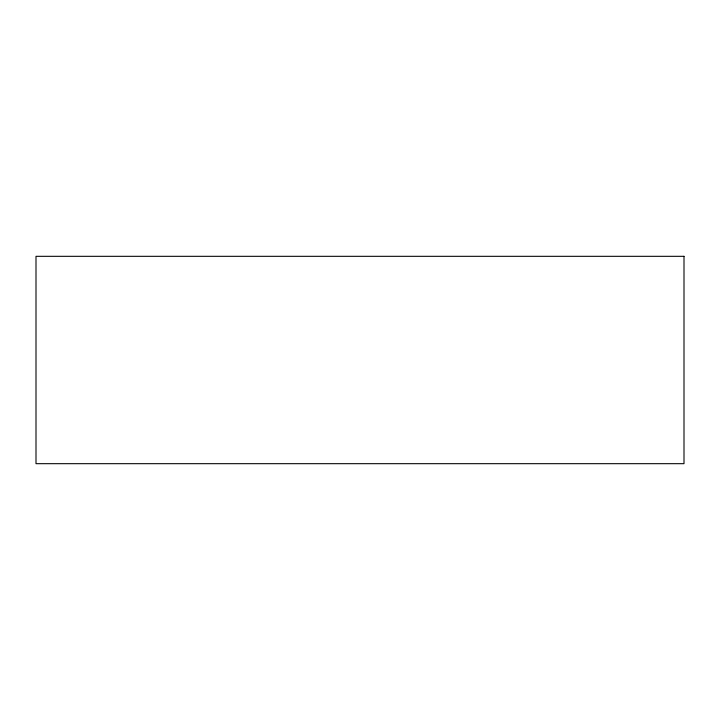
<?xml version="1.0" encoding="UTF-8"?>
<svg xmlns="http://www.w3.org/2000/svg" width="720" height="720" viewBox="0 0 720 720"><rect width="100%" height="100%" fill="white"/><g stroke="black" fill="none" stroke-linecap="round" stroke-linejoin="round"><path stroke-width="1.08" d="M684 256.32L36 256.32L36 463.68L684 463.68L684 256.32"/></g></svg>
